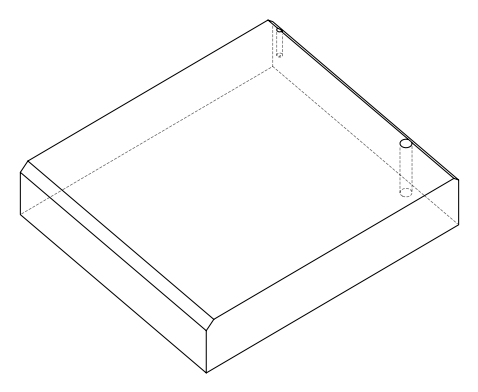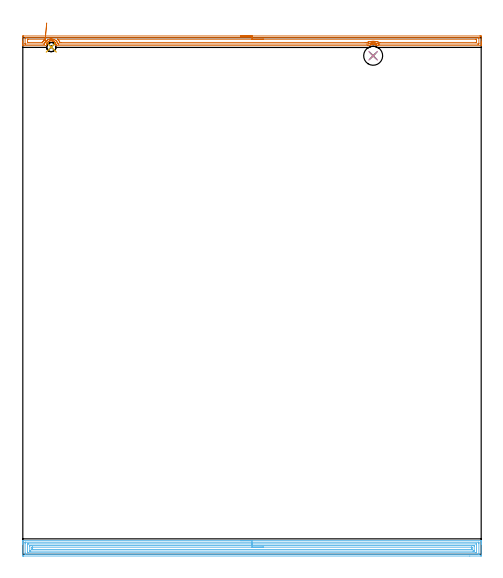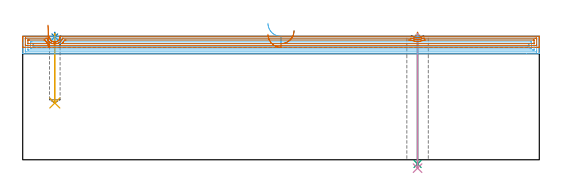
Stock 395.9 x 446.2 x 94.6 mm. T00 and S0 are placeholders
(PLAN: 7 operations, 4 tool changes, 27.1 min)
(1 SPOT_DRILL | STEP1HOLE | NXT0321_9005460120000 | 0.03 min | 5 mm3)
(2 SPOT_DRILL_1 | STEP1POCKET | NXT0321_9005460120000 | 0.03 min | 0 mm3)
(3 DRILL_THROUGH_HOLE_INTO_CENTER | STEP1HOLE | NXT0301_065 | 0.4 min | 6520 mm3)
(4 DRILL_TO_ENLARGE_THROUGH_HOLE | STEP1HOLE | UGT0301_288 | 0.41 min | 13413 mm3)
(5 DRILL_BLIND_HOLE_INTO_CENTER | STEP1POCKET | UGT0301_476 | 0.21 min | 2525 mm3)
(6 AREA_MILL | FG_CHAMFER_SURFACE | UGT0205_001 | 16.1 min | 35017 mm3)
(7 AREA_MILL_1 | FG_CHAMFER_SURFACE_1 | UGT0205_001 | 9.88 min | 13911 mm3)
(TOOL NXT0321_9005460120000 | NC Spot Drill, 142deg, 12mm, Carbide, Uncoated | D12 PA142 FL30 Z2)
(TOOL NXT0301_065 | Carbide Drill 9.4mm [860.1-0940-075A1-MM 2214] | D9.4 PA140 FL98 Z2)
(TOOL UGT0301_288 | Twist Drill 16.4 mm | D16.4 PA118 FL125 Z2)
(TOOL UGT0301_476 | Carbide Drill 8.1 mm | D8.1 PA118 FL75 Z2)
(TOOL UGT0205_001 | Chamfer Mill 20 x 3 x 45 deg. | D20 FL50 Z2)
(OP 1 SPOT_DRILL)
G17 G21 G94 G90
T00 M6
G54
G17 G0 G90 X302.6 Y430.6 S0 M3
G43 Z104.6 H0
G94 G81 G98 Z93.894 F250. R97.6
G80
M5
M2
(OP 2 SPOT_DRILL_1)
G17 G21 G94 G90
T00 M6
G54
G17 G0 G90 X24.6 Y438.1 S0 M3
G43 Z104.6 H0
G94 G81 G98 Z94.251 F250. R97.6
G80
M5
M2
(OP 3 DRILL_THROUGH_HOLE_INTO_CENTER)
G17 G21 G94 G90
T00 M6
G54
G17 G0 G90 X302.6 Y430.6 S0 M3
G43 Z104.6 H1
G94 G73 G98 Z-3.211 F250. Q8.892 R96.6
G80
M5
M2
(OP 4 DRILL_TO_ENLARGE_THROUGH_HOLE)
G17 G21 G94 G90
T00 M6
G54
G17 G0 G90 X302.6 Y430.6 S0 M3
G43 Z104.6 H0
G94 G73 G98 Z-6.427 F250. Q14.432 R96.6
G80
M5
M2
(OP 5 DRILL_BLIND_HOLE_INTO_CENTER)
G17 G21 G94 G90
T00 M6
G54
G17 G0 G90 X24.6 Y438.1 S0 M3
G43 Z104.6 H0
G94 G81 G98 Z43.5 F250. R96.6
G80
M5
M2
(OP 6 AREA_MILL)
G17 G21 G94 G90
T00 M6
G54
G17 G0 G90 X187.95 Y11.8 S1061 M3
G43 Z104.6 H0
G94 G1 X187.988 Z103.728 F250.
X188.102 Z102.863
X188.291 Z102.012
X188.553 Z101.18
X188.887 Z100.374
X189.29 Z99.6
X189.758 Z98.864
X190.29 Z98.172
X190.879 Z97.529
X191.522 Z96.939
X192.214 Z96.408
X192.95 Z95.94
X193.724 Z95.537
X194.53 Z95.203
X195.362 Z94.941
X196.214 Z94.752
X197.078 Z94.638
X197.95 Z94.6
X395.734
X395.892 Y11.797 Z94.588
X395.894 Y11.79 Z94.58
X395.9 Y11.451 Z94.25
Y11.102 Z93.901
Y10.447 Z93.242
Y9.236 Z92.033
Y8.681 Z91.475
Y-1.03 Z81.768
X395.898 Y-1.309 Z81.488
X395.89 Y-1.492 Z81.306
X395.706 Y-1.499 Z81.299
X386.038 Y-1.5 Z81.3
X0.612
X0.191 Y-1.496 Z81.302
X0.01 Y-1.492 Z81.306
X0. Y-1.307 Z81.49
Y8.681 Z91.475
Y9.236 Z92.033
Y9.564 Z92.36
Y10.119 Z92.915
Y10.447 Z93.242
Y11.102 Z93.901
Y11.451 Z94.25
X0.006 Y11.79 Z94.58
X0.008 Y11.797 Z94.588
X0.166 Y11.8 Z94.6
X197.95
Y10.386 Z93.186
X393.502 Y10.385 Z93.185
X393.565
X393.881 Y10.379 Z93.179
X393.89 Y10.277 Z93.077
X393.897 Y10.056 Z92.856
X393.899 Y9.564 Z92.364
X393.9 Y9.171 Z91.971
X393.899 Y0.736 Z83.536
X393.898 Y0.345 Z83.145
X393.89 Y-0.05 Z82.75
X393.883 Y-0.08 Z82.72
X393.865 Y-0.081 Z82.719
X393.814 Y-0.084 Z82.716
X393.71 Y-0.085 Z82.715
X393.502 Y-0.086 Z82.714
X2.398 Y-0.085 Z82.715
X2.335
X2.019 Y-0.079 Z82.721
X2.01 Y0.023 Z82.823
X2.003 Y0.244 Z83.044
X2.001 Y0.736 Z83.536
X2. Y1.129 Z83.929
X2.001 Y9.564 Z92.364
X2.002 Y9.955 Z92.755
X2.01 Y10.35 Z93.15
X2.017 Y10.38 Z93.18
X2.035 Y10.381 Z93.181
X2.086 Y10.384 Z93.184
X2.19 Y10.385 Z93.185
X2.398 Y10.386 Z93.186
X197.95
Y8.971 Z91.771
X391.423
X391.716 Y8.97 Z91.77
X391.814 Y8.968 Z91.768
X391.883 Y8.965 Z91.765
X391.89 Y8.863 Z91.663
X391.897 Y8.681 Z91.481
X391.9 Y8.5 Z91.3
X391.899 Y1.438 Z84.238
X391.895 Y1.377 Z84.177
X391.89 Y1.335 Z84.135
X391.862 Y1.333 Z84.133
X391.716 Y1.331 Z84.131
X391.117 Y1.329 Z84.129
X390.823 Y1.328 Z84.128
X4.477 Y1.329 Z84.129
X4.184 Y1.33 Z84.13
X4.086 Y1.332 Z84.132
X4.017 Y1.335 Z84.135
X4.01 Y1.437 Z84.237
X4.003 Y1.619 Z84.419
X4. Y1.8 Z84.6
X4.001 Y8.862 Z91.662
X4.005 Y8.923 Z91.723
X4.01 Y8.965 Z91.765
X4.038 Y8.967 Z91.767
X4.184 Y8.969 Z91.769
X4.783 Y8.971 Z91.771
X5.077
X197.95
Y7.557 Z90.357
X389.037
X389.283 Y7.556 Z90.356
X389.78 Y7.55 Z90.35
X389.89 Y7.542 Z90.342
X389.894 Y7.347 Z90.147
X389.9 Y6.946 Z89.746
Y3.414 Z86.214
Y3.384 Z86.184
X389.894 Y2.958 Z85.758
X389.89 Y2.752 Z85.552
X389.681 Y2.748 Z85.548
X389.037 Y2.743 Z85.543
X388.793
X6.863
X6.617 Y2.744 Z85.544
X6.12 Y2.75 Z85.55
X6.01 Y2.758 Z85.558
X6.006 Y2.952 Z85.752
X6. Y3.354 Z86.154
Y6.916 Z89.716
X6.006 Y7.342 Z90.142
X6.01 Y7.548 Z90.348
X6.219 Y7.552 Z90.352
X6.863 Y7.556 Z90.356
X7.107 Y7.557 Z90.357
X197.95
Y6.143 Z88.943
X387.363
X387.586 Y6.142 Z88.942
X387.735 Y6.14 Z88.94
X387.853 Y6.136 Z88.936
X387.892 Y6.131 Z88.931
X387.893 Y6.123 Z88.923
X387.896 Y6.033 Z88.833
X387.9 Y5.392 Z88.192
Y5.15 Z87.95
Y4.509 Z87.309
X387.899 Y4.267 Z87.067
X387.897 Y4.187 Z86.987
X387.894 Y4.168 Z86.968
X387.892 Y4.164 Z86.964
X387.846 Y4.162 Z86.962
X387.698 Y4.159 Z86.959
X387.475 Y4.157 Z86.957
X387.363
X8.537
X8.314 Y4.158 Z86.958
X8.165 Y4.16 Z86.96
X8.047 Y4.164 Z86.964
X8.008 Y4.168 Z86.968
X8.007 Y4.177 Z86.977
X8.004 Y4.267 Z87.067
X8. Y4.908 Z87.708
Y5.15 Z87.95
Y5.791 Z88.591
X8.001 Y6.033 Z88.833
X8.003 Y6.113 Z88.913
X8.006 Y6.132 Z88.932
X8.008 Y6.136 Z88.936
X8.054 Y6.138 Z88.938
X8.202 Y6.141 Z88.941
X8.425 Y6.143 Z88.943
X8.537
X197.95
X198.822 Z88.981
X199.686 Z89.095
X200.538 Z89.284
X201.37 Z89.546
X202.176 Z89.88
X202.95 Z90.283
X203.686 Z90.752
X204.378 Z91.283
X205.021 Z91.872
X205.61 Z92.515
X206.142 Z93.207
X206.61 Z93.943
X207.013 Z94.717
X207.347 Z95.523
X207.609 Z96.355
X207.798 Z97.207
X207.912 Z98.071
X207.95 Z98.943
G0 Z104.6
M5
M2
(OP 7 AREA_MILL_1)
G17 G21 G94 G90
T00 M6
G54
G17 G0 G90 X187.95 Y447.7 S1061 M3
G43 Z104.6 H0
Z96.2
G94 G1 X187.988 Z95.328 F250.
X188.102 Z94.463
X188.291 Z93.612
X188.553 Z92.78
X188.887 Z91.974
X189.29 Z91.2
X189.758 Z90.464
X190.29 Z89.772
X190.879 Z89.129
X191.522 Z88.54
X192.214 Z88.008
X192.95 Z87.54
X193.724 Z87.137
X194.53 Z86.803
X195.362 Z86.541
X196.214 Z86.352
X197.078 Z86.238
X197.95 Z86.2
X394.664
X395.288 Y447.697 Z86.203
X395.893 Y447.692 Z86.206
X395.896 Y447.684 Z86.213
X395.9 Y447.075 Z86.822
Y442.606 Z91.288
Y442.044 Z91.853
Y441.712 Z92.184
Y441.15 Z92.746
Y440.819 Z93.077
Y440.155 Z93.744
Y439.763 Z94.136
X395.893 Y439.363 Z94.528
X395.89 Y439.302 Z94.588
X395.734 Y439.3 Z94.6
X306.888
X306.532 Y439.306 Z94.592
X306.448 Y439.339 Z94.56
X306.353 Y439.382 Z94.516
X305.995 Y439.545 Z94.349
X305.869 Y439.604 Z94.292
X305.726 Y439.67 Z94.227
X305.281 Y439.84 Z94.058
X305.253 Y439.849 Z94.049
X305.102 Y439.895 Z94.
X305.011 Y439.925 Z93.972
X304.832 Y439.982 Z93.917
X304.386 Y440.094 Z93.805
X304.209 Y440.13 Z93.767
X303.937 Y440.187 Z93.713
X303.821 Y440.207 Z93.693
X303.704 Y440.223 Z93.676
X303.617 Y440.23 Z93.668
X303.499 Y440.238 Z93.656
X303.254 Y440.26 Z93.636
X303.043 Y440.277 Z93.616
X302.884 Y440.282 Z93.606
X302.791 Y440.289 Z93.607
X302.682 Y440.293 Z93.601
X302.671 Y440.294
X302.596 Y440.298 Z93.599
X302.522 Y440.295 Z93.601
X302.372 Y440.288 Z93.609
X302.274 Y440.285 Z93.615
X302.149 Y440.279 Z93.62
X301.497 Y440.223 Z93.676
X301.254 Y440.183 Z93.716
X301.087 Y440.149 Z93.75
X300.806 Y440.092 Z93.807
X300.637 Y440.048 Z93.848
X300.36 Y439.98 Z93.92
X299.911 Y439.838 Z94.062
X299.465 Y439.667 Z94.231
X298.851 Y439.383 Z94.513
X298.72 Y439.325 Z94.572
X298.664 Y439.304 Z94.589
X297.958 Y439.3 Z94.6
X28.74
X28.649 Y439.303 Z94.589
X28.646 Y439.337 Z94.556
X28.645 Y439.557 Z94.341
Y439.564 Z94.334
X28.638 Y439.779 Z94.119
X28.623 Y439.925 Z93.973
X28.591 Y440.223 Z93.676
X28.551 Y440.441 Z93.458
X28.536 Y440.522 Z93.376
X28.46 Y440.817 Z93.078
X28.409 Y440.965 Z92.932
X28.4 Y440.988 Z92.91
X28.351 Y441.111 Z92.788
X28.127 Y441.566 Z92.333
X27.851 Y442. Z91.899
X27.721 Y442.159 Z91.738
X27.565 Y442.35 Z91.548
X27.27 Y442.629 Z91.267
X27.139 Y442.737 Z91.162
X26.954 Y442.888 Z91.011
X26.671 Y443.07 Z90.828
X26.507 Y443.151 Z90.742
X26.304 Y443.257 Z90.642
X26.231 Y443.294 Z90.605
X26.061 Y443.356 Z90.54
X25.814 Y443.45 Z90.449
X25.776 Y443.464 Z90.435
X25.63 Y443.5 Z90.399
X25.332 Y443.574 Z90.326
X25.061 Y443.607 Z90.292
X24.882 Y443.627 Z90.266
X24.8 Y443.626 Z90.26
X24.759 Y443.627 Z90.259
X24.734 Y443.628
X24.721 Y443.627 Z90.258
X24.681 Y443.629
X24.602 Z90.254
X24.543 Y443.632 Z90.256
X24.541
X24.5 Z90.255
X24.474
X24.434 Y443.634
X23.987 Y443.59 Z90.303
X23.828 Y443.555 Z90.335
X23.642 Y443.518 Z90.38
X23.536 Y443.496 Z90.402
X23.093 Y443.348 Z90.549
X22.935 Y443.272 Z90.623
X22.657 Y443.139 Z90.758
X22.267 Y442.904 Z90.996
X22.241 Y442.888 Z91.011
X22.199 Y442.857 Z91.042
X22.043 Y442.727 Z91.168
X21.963 Y442.662 Z91.234
X21.903 Y442.606 Z91.29
X21.74 Y442.457 Z91.441
X21.533 Y442.235 Z91.664
X21.34 Y442. Z91.9
X21.304 Y441.952 Z91.948
X21.058 Y441.541 Z92.359
X20.855 Y441.112 Z92.788
X20.756 Y440.819 Z93.079
X20.706 Y440.672 Z93.227
X20.61 Y440.223 Z93.675
X20.581 Y439.925 Z93.972
X20.566 Y439.779 Z94.118
X20.565 Y439.732 Z94.165
X20.55 Y439.305 Z94.591
X20.257 Y439.3 Z94.6
X0.166
X0.01 Y439.302 Z94.588
X0.007 Y439.363 Z94.528
X0. Y439.764 Z94.136
Y440.155 Z93.744
Y440.819 Z93.077
Y442.044 Z91.853
Y442.606 Z91.288
Y443.219 Z90.676
X0.001 Y447.075 Z86.822
X0.004 Y447.684 Z86.213
X0.007 Y447.692 Z86.206
X0.612 Y447.7 Z86.2
X197.95
Y446.286 Z87.614
X393.606 Y446.285 Z87.615
X393.815 Y446.283 Z87.617
X393.873 Y446.28 Z87.62
X393.892 Y446.277 Z87.623
X393.894 Y446.272 Z87.628
X393.898 Y446.238 Z87.662
X393.899 Y446.181 Z87.719
X393.9 Y445.783 Z88.117
X393.899 Y441.315 Z92.585
X393.892 Y440.819 Z93.081
X393.89 Y440.726 Z93.174
X393.71 Y440.719 Z93.181
X393.605 Y440.715 Z93.185
X393.502
X392.713 Y440.714 Z93.186
X307.781 Y440.715 Z93.185
X307.676 Y440.716 Z93.184
X307.468 Y440.72 Z93.18
X307.112 Y440.729 Z93.171
X306.9 Y440.819 Z93.081
X306.878 Y440.829 Z93.071
X306.321 Y441.043 Z92.857
X305.995 Y441.157 Z92.743
X305.508 Y441.306 Z92.594
X305.102 Y441.408 Z92.492
X304.353 Y441.568 Z92.332
X304.274 Y441.582 Z92.318
X304.209 Y441.59 Z92.31
X303.351 Y441.677 Z92.223
X303.316 Y441.68 Z92.22
X302.683 Y441.712 Z92.188
X302.508
X302.425 Y441.71 Z92.19
X301.989 Y441.682 Z92.218
X301.588 Y441.654 Z92.246
X301.53 Y441.649 Z92.251
X301.134 Y441.607 Z92.293
X300.793 Y441.556 Z92.344
X300.721 Y441.544 Z92.356
X300.637 Y441.527 Z92.373
X300.057 Y441.399 Z92.501
X299.917 Y441.365 Z92.535
X299.744 Y441.319 Z92.581
X299.358 Y441.205 Z92.695
X298.851 Y441.033 Z92.867
X298.696 Y440.974 Z92.926
X298.3 Y440.819 Z93.081
X298.06 Y440.721 Z93.179
X297.065 Y440.714 Z93.186
X30.972
X30.528 Y440.721 Z93.179
X30.516 Y440.754 Z93.146
X30.494 Y440.819 Z93.081
X30.412 Y441.092 Z92.808
X30.254 Y441.537 Z92.363
X30.17 Y441.712 Z92.188
X30.079 Y441.894 Z92.006
X29.648 Y442.606 Z91.294
X29.186 Y443.168 Z90.732
X28.835 Y443.5 Z90.4
X28.293 Y443.929 Z89.971
X28.01 Y444.112 Z89.788
X27.49 Y444.394 Z89.506
X27.4 Y444.439 Z89.461
X27.314 Y444.48 Z89.42
X26.808 Y444.671 Z89.229
X26.507 Y444.773 Z89.127
X26.001 Y444.9 Z89.
X25.614 Y444.968 Z88.932
X24.972 Y445.036 Z88.864
X24.721 Y445.043 Z88.857
X24.392 Y445.046 Z88.854
X24.085 Y445.031 Z88.869
X24.059 Y445.029 Z88.871
X23.828 Y445.002 Z88.898
X23.542 Y444.965 Z88.935
X23.304 Y444.919 Z88.981
X23.137 Y444.884 Z89.016
X22.935 Y444.838 Z89.062
X22.592 Y444.738 Z89.162
X22.043 Y444.545 Z89.355
X21.938 Y444.498 Z89.402
X21.717 Y444.394 Z89.506
X21.344 Y444.199 Z89.701
X21.268 Y444.157 Z89.743
X21.15 Y444.085 Z89.815
X20.795 Y443.855 Z90.045
X20.356 Y443.5 Z90.4
X20.303 Y443.454 Z90.446
X20.257 Y443.411 Z90.489
X19.863 Y443. Z90.9
X19.542 Y442.606 Z91.294
X19.364 Y442.329 Z91.571
X19.144 Y441.932 Z91.968
X19.04 Y441.712 Z92.188
X18.936 Y441.483 Z92.417
X18.873 Y441.31 Z92.59
X18.705 Y440.819 Z93.081
X18.671 Y440.721 Z93.179
X18.572 Y440.717 Z93.183
X18.471 Y440.716 Z93.184
X17.682 Y440.714 Z93.186
X2.294 Y440.715 Z93.185
X2.086 Y440.717 Z93.183
X2.027 Y440.72 Z93.18
X2.008 Y440.723 Z93.177
X2.006 Y440.728 Z93.172
X2.002 Y440.762 Z93.138
X2.001 Y440.819 Z93.081
X2. Y441.217 Z92.683
X2.001 Y445.685 Z88.215
X2.008 Y446.181 Z87.719
X2.01 Y446.274 Z87.626
X2.19 Y446.281 Z87.619
X2.295 Y446.285 Z87.615
X2.398
X3.187 Y446.286 Z87.614
X197.95
Y444.872 Z89.028
X390.823 Y444.871 Z89.029
X391.24
X391.716 Y444.867 Z89.033
X391.873 Y444.865 Z89.035
X391.89 Y444.859 Z89.041
X391.894 Y444.798 Z89.102
X391.898 Y444.701 Z89.199
X391.899 Y444.578 Z89.322
X391.9 Y444.394 Z89.506
X391.898 Y442.424 Z91.476
X391.891 Y442.238 Z91.662
X391.885 Y442.135 Z91.765
X391.835 Y442.133 Z91.767
X391.716 Y442.131 Z91.769
X391.3 Y442.129 Z91.771
X308.674
X308.255 Y442.131 Z91.769
X307.781 Y442.135 Z91.765
X307.678 Y442.141 Z91.759
X307.163 Y442.331 Z91.569
X306.888 Y442.422 Z91.478
X306.306 Y442.606 Z91.294
X305.995 Y442.689 Z91.211
X305.884 Y442.717 Z91.183
X305.102 Y442.882 Z91.018
X304.758 Y442.95 Z90.95
X304.209 Y443.015 Z90.885
X303.756 Y443.06 Z90.84
X303.316 Y443.092 Z90.808
X302.805 Y443.117 Z90.783
X302.423 Y443.118 Z90.782
X301.933 Y443.097 Z90.803
X301.53 Y443.068 Z90.832
X301.106 Y443.031 Z90.869
X300.637 Y442.978 Z90.922
X300.318 Y442.926 Z90.974
X299.744 Y442.81 Z91.09
X299.578 Y442.773 Z91.127
X298.89 Y442.606 Z91.294
X298.86 Y442.598 Z91.302
X298.851 Y442.595 Z91.305
X298.187 Y442.377 Z91.523
X297.958 Y442.299 Z91.601
X297.526 Y442.145 Z91.755
X297.065 Y442.136 Z91.764
X296.647 Y442.131 Z91.769
X296.172 Y442.129 Z91.771
X295.757
X33.235
X32.758 Y442.13 Z91.77
X32.338 Y442.132 Z91.768
X32.11 Y442.135 Z91.765
X31.865 Y442.548 Z91.352
X31.777 Y442.694 Z91.206
X31.411 Y443.272 Z90.628
X31.229 Y443.5 Z90.4
X30.972 Y443.815 Z90.085
X30.826 Y443.977 Z89.923
X30.686 Y444.111 Z89.789
X30.385 Y444.394 Z89.506
X30.079 Y444.646 Z89.254
X29.899 Y444.795 Z89.105
X29.836 Y444.85 Z89.05
X29.821 Y444.866 Z89.034
X29.834 Y444.867 Z89.033
X29.89 Y444.869 Z89.031
X30.079 Y444.871 Z89.029
X197.95 Y444.872 Z89.028
X198.822 Z89.066
X199.686 Z89.18
X200.538 Z89.369
X201.37 Z89.631
X202.176 Z89.965
X202.95 Z90.368
X203.686 Z90.837
X204.378 Z91.368
X205.021 Z91.957
X205.61 Z92.601
X206.142 Z93.293
X206.61 Z94.028
X207.013 Z94.802
X207.347 Z95.608
X207.609 Z96.44
X207.798 Z97.292
X207.912 Z98.157
X207.95 Z99.028
G0 Z104.6
X20.624 Y458.945
Z89.069
G1 X20.567 Y458.305 Z88.478
X20.506 Y457.617 Z87.946
X20.44 Y456.885 Z87.476
X20.371 Y456.115 Z87.071
X20.299 Y455.313 Z86.736
X20.225 Y454.485 Z86.472
X20.15 Y453.637 Z86.281
X20.072 Y452.776 Z86.166
X19.995 Y451.908 Z86.126
X19.917 Y451.04 Z86.162
X19.84 Y450.178 Z86.275
X19.764 Y449.329 Z86.462
X19.69 Y448.5 Z86.722
X19.618 Y447.697 Z87.055
X19.549 Y446.925 Z87.456
X19.483 Y446.191 Z87.923
X19.422 Y445.501 Z88.453
X19.364 Y444.859 Z89.041
Y444.855 Z89.045
X19.112 Y444.645 Z89.255
X18.812 Y444.394 Z89.506
X18.471 Y444.065 Z89.835
X18.193 Y443.778 Z90.122
X17.962 Y443.5 Z90.4
X17.79 Y443.287 Z90.613
X17.578 Y442.972 Z90.928
X17.442 Y442.742 Z91.158
X17.367 Y442.606 Z91.294
X17.126 Y442.164 Z91.736
X17.097 Y442.135 Z91.765
X17.042 Y442.133 Z91.767
X16.924 Y442.131 Z91.769
X16.685 Y442.129 Z91.771
X16.269 Y442.128 Z91.772
X5.077 Y442.129 Z91.771
X4.66
X4.184 Y442.133 Z91.767
X4.027 Y442.135 Z91.765
X4.01 Y442.141 Z91.759
X4.006 Y442.201 Z91.699
X4.002 Y442.299 Z91.601
X4. Y442.79 Z91.11
X4.002 Y444.576 Z89.324
X4.009 Y444.762 Z89.138
X4.015 Y444.865 Z89.035
X4.065 Y444.867 Z89.033
X4.184 Y444.869 Z89.031
X4.6 Y444.871 Z89.029
X18.471
X18.887
X19.075 Y444.869 Z89.031
X19.364 Y444.865 Z89.035
Y444.859 Z89.041
X19.401 Y444.27 Z89.683
X19.435 Y443.74 Z90.375
X19.464 Y443.271 Z91.11
X19.49 Y442.868 Z91.884
X19.511 Y442.534 Z92.689
X19.528 Y442.272 Z93.521
X19.54 Y442.082 Z94.373
X19.547 Y441.968 Z95.238
X19.549 Y441.929 Z96.109
X19.547 Y441.966 Z96.981
X19.54 Y442.079 Z97.846
X19.528 Y442.266 Z98.698
X19.511 Y442.527 Z99.53
X19.49 Y442.86 Z100.336
X19.465 Y443.261 Z101.11
X19.436 Y443.728 Z101.847
X19.402 Y444.257 Z102.539
X19.365 Y444.845 Z103.183
G0 Z104.6
M5
M2
